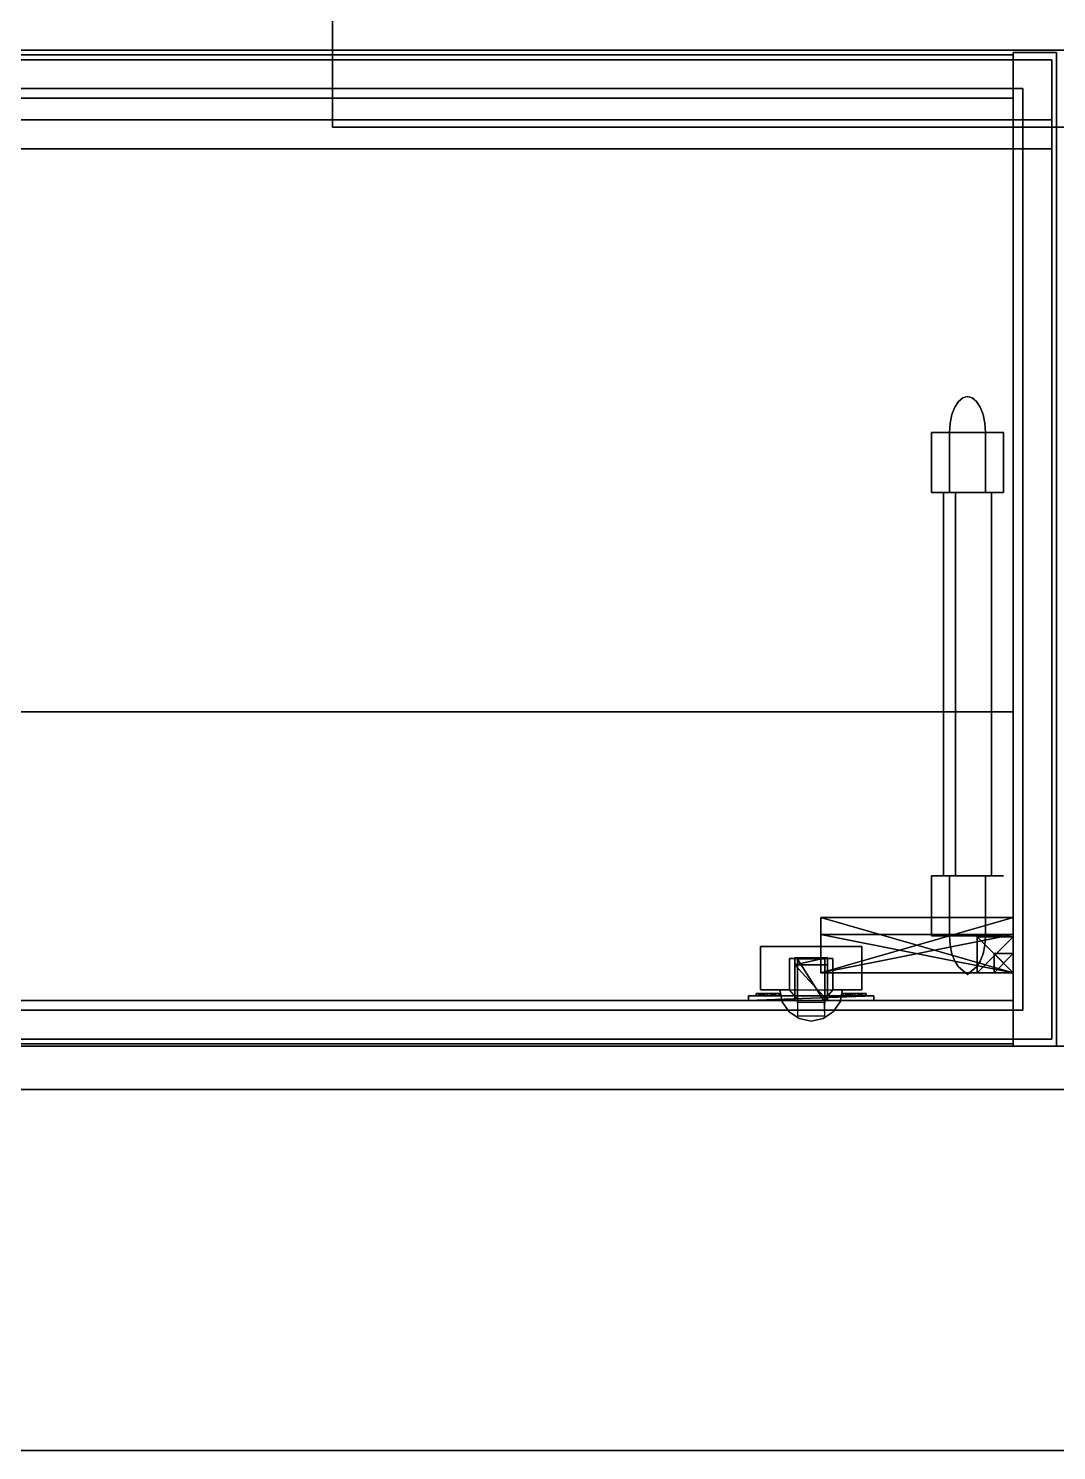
# Model space of a CAD drawing. Extents: x 0 to 7800, y -5130 to 1.
# Drawn here: x 427 to 855, y -4773 to -4182 of the extents above; entities that cross this region are included whole.
import ezdxf

# ---------------------------------------------------------------- set-up
doc = ezdxf.new("R2010")
doc.units = 0
for name, color, linetype in [('LAYER0', 7, 'CONTINUOUS'), ('LAYER1090', 7, 'CONTINUOUS'), ('LAYER780', 7, 'CONTINUOUS'), ('LAYER781', 253, 'CONTINUOUS'), ('LAYER813', 253, 'CONTINUOUS'), ('LAYER818', 7, 'CONTINUOUS'), ('LAYER820', 2, 'CONTINUOUS'), ('LAYER821', 7, 'CONTINUOUS'), ('LAYER822', 253, 'CONTINUOUS'), ('LAYER823', 253, 'CONTINUOUS'), ('LAYER824', 253, 'CONTINUOUS'), ('LAYER825', 253, 'CONTINUOUS'), ('LAYER826', 253, 'CONTINUOUS'), ('LAYER827', 253, 'CONTINUOUS'), ('LAYER836', 7, 'CONTINUOUS'), ('LAYER837', 7, 'CONTINUOUS'), ('LAYER838', 7, 'CONTINUOUS'), ('LAYER839', 7, 'CONTINUOUS'), ('LAYER842', 28, 'CONTINUOUS'), ('LAYER843', 253, 'CONTINUOUS'), ('LAYER845', 254, 'CONTINUOUS'), ('LAYER846', 253, 'CONTINUOUS'), ('LAYER876', 253, 'CONTINUOUS')]:
    doc.layers.add(name, color=color, linetype=linetype)

msp = doc.modelspace()

# ---------------------------------------------------------------- linework, layer by layer
at = {"layer": 'LAYER0'}
for points, invisible_edges in [([(3.6928, -1555.002, -5), (1412.693, -4773.002, -5), (0.0028, -4773.002, -5), (3.6928, -1555.002, -5)], 1), ([(1412.693, -4773.002), (3.6928, -1555.002), (0.0028, -4773.002), (1412.693, -4773.002)], 1), ([(1412.693, -4773.002, -5), (3.6928, -1555.002, -5), (1025.693, -1555.002, -5), (1412.693, -4773.002, -5)], 5), ([(3.6928, -1555.002), (1412.693, -4773.002), (1025.693, -1555.002), (3.6928, -1555.002)], 3), ([(1412.693, -4773.002), (0.0028, -4773.002, -5), (1412.693, -4773.002, -5), (1412.693, -4773.002)], 1), ([(0.0028, -4773.002, -5), (1412.693, -4773.002), (0.0028, -4773.002), (0.0028, -4773.002, -5)], 1)]:
    msp.add_3dface(points, dxfattribs=dict(at, invisible_edges=invisible_edges))
at = {"layer": 'LAYER1090', "invisible_edges": 1}
for points in [[(1553.695, -2923), (553.6948, -4223), (553.6948, -2923), (1553.695, -2923)], [(553.6948, -4223), (1553.695, -2923), (1553.695, -4223), (553.6948, -4223)], [(553.6948, -2923, 10), (553.6948, -4223), (553.6948, -4223, 10), (553.6948, -2923, 10)], [(553.6948, -4223), (553.6948, -2923, 10), (553.6948, -2923), (553.6948, -4223)], [(1553.695, -4223, 10), (553.6948, -2923, 10), (553.6948, -4223, 10), (1553.695, -4223, 10)], [(553.6948, -2923, 10), (1553.695, -4223, 10), (1553.695, -2923, 10), (553.6948, -2923, 10)], [(1553.695, -4223, 10), (553.6948, -4223), (1553.695, -4223), (1553.695, -4223, 10)], [(553.6948, -4223), (1553.695, -4223, 10), (553.6948, -4223, 10), (553.6948, -4223)]]:
    msp.add_3dface(points, dxfattribs=at)
at = {"layer": 'LAYER780'}
for points, invisible_edges in [([(3.6928, -4773.002), (153.6928, -4623.002), (1412.693, -4773.002), (3.6928, -4773.002)], 3), ([(153.6928, -4623.002, 2657), (3.6928, -4773.002, 2657), (1412.693, -4773.002, 2657), (153.6928, -4623.002, 2657)], 5), ([(1412.693, -4773.002), (153.6928, -4623.002), (1562.693, -4623.002), (1412.693, -4773.002)], 5), ([(1562.693, -4623.002, 2657), (1472.693, -4623.002, 355), (153.6928, -4623.002, 2657), (1562.693, -4623.002, 2657)], 3), ([(1412.693, -4623.002, 355), (153.6928, -4623.002, 2657), (1472.693, -4623.002, 355), (1412.693, -4623.002, 355)], 3), ([(1412.693, -4623.002, 275), (153.6928, -4623.002, 2657), (1412.693, -4623.002, 355), (1412.693, -4623.002, 275)], 3), ([(1412.693, -4623.002, 275), (153.6928, -4623.002), (153.6928, -4623.002, 2657), (1412.693, -4623.002, 275)], 5), ([(153.6928, -4623.002), (1412.693, -4623.002, 275), (1562.693, -4623.002), (153.6928, -4623.002)], 3), ([(153.6928, -4623.002, 2657), (1412.693, -4773.002, 2657), (1562.693, -4623.002, 2657), (153.6928, -4623.002, 2657)], 3), ([(1412.693, -4773.002, 2657), (3.6928, -4773.002), (1412.693, -4773.002), (1412.693, -4773.002, 2657)], 1), ([(3.6928, -4773.002), (1412.693, -4773.002, 2657), (3.6928, -4773.002, 2657), (3.6928, -4773.002)], 1)]:
    msp.add_3dface(points, dxfattribs=dict(at, invisible_edges=invisible_edges))
at = {"layer": 'LAYER781', "invisible_edges": 1}
for points in [[(153.6949, -4605), (1553.695, -4623), (153.6949, -4623), (153.6949, -4605)], [(1553.695, -4623), (153.6949, -4605), (1553.695, -4605), (1553.695, -4623)], [(1553.695, -4605, 450), (153.6949, -4623, 450), (1553.695, -4623, 450), (1553.695, -4605, 450)], [(153.6949, -4623, 450), (1553.695, -4605, 450), (153.6949, -4605, 450), (153.6949, -4623, 450)], [(153.6949, -4605), (1553.695, -4605, 450), (1553.695, -4605), (153.6949, -4605)], [(1553.695, -4605, 450), (153.6949, -4605), (153.6949, -4605, 450), (1553.695, -4605, 450)], [(153.6949, -4623, 450), (1553.695, -4623), (1553.695, -4623, 450), (153.6949, -4623, 450)], [(1553.695, -4623), (153.6949, -4623, 450), (153.6949, -4623), (1553.695, -4623)]]:
    msp.add_3dface(points, dxfattribs=at)
at = {"layer": 'LAYER813', "invisible_edges": 1}
for points in [[(153.6949, -4173), (1553.695, -4191), (153.6949, -4191), (153.6949, -4173)], [(1553.695, -4191), (153.6949, -4173), (1553.695, -4173), (1553.695, -4191)], [(1553.695, -4173, 450), (153.6949, -4191, 450), (1553.695, -4191, 450), (1553.695, -4173, 450)], [(153.6949, -4191, 450), (1553.695, -4173, 450), (153.6949, -4173, 450), (153.6949, -4191, 450)], [(153.6949, -4191, 450), (1553.695, -4191), (1553.695, -4191, 450), (153.6949, -4191, 450)], [(1553.695, -4191), (153.6949, -4191, 450), (153.6949, -4191), (1553.695, -4191)]]:
    msp.add_3dface(points, dxfattribs=at)
at = {"layer": 'LAYER818', "invisible_edges": 1}
for points in [[(836.6948, -4605), (836.6948, -4192, 432), (836.6948, -4192), (836.6948, -4605)], [(836.6948, -4192, 432), (836.6948, -4605), (836.6948, -4605, 432), (836.6948, -4192, 432)], [(854.6948, -4192), (836.6948, -4192, 432), (854.6948, -4192, 432), (854.6948, -4192)], [(836.6948, -4192, 432), (854.6948, -4192), (836.6948, -4192), (836.6948, -4192, 432)], [(854.6948, -4605, 432), (836.6948, -4192, 432), (836.6948, -4605, 432), (854.6948, -4605, 432)], [(836.6948, -4192, 432), (854.6948, -4605, 432), (854.6948, -4192, 432), (836.6948, -4192, 432)], [(854.6948, -4192), (836.6948, -4605), (836.6948, -4192), (854.6948, -4192)], [(836.6948, -4605), (854.6948, -4192), (854.6948, -4605), (836.6948, -4605)], [(854.6948, -4605, 432), (854.6948, -4192), (854.6948, -4192, 432), (854.6948, -4605, 432)], [(854.6948, -4192), (854.6948, -4605, 432), (854.6948, -4605), (854.6948, -4192)], [(836.6948, -4605), (854.6948, -4605, 432), (836.6948, -4605, 432), (836.6948, -4605)], [(854.6948, -4605, 432), (836.6948, -4605), (854.6948, -4605), (854.6948, -4605, 432)]]:
    msp.add_3dface(points, dxfattribs=at)
at = {"layer": 'LAYER820'}
for points in [[(756.6948, -4551.5, 30), (756.6948, -4551.5, 25), (756.6948, -4574.5, 30), (756.6948, -4551.5, 30)], [(756.6948, -4574.5, 30), (756.6948, -4551.5, 25), (756.6948, -4574.5, 25), (756.6948, -4574.5, 30)], [(756.6948, -4574.5, 30), (836.6948, -4574.5, 30), (756.6948, -4551.5, 30), (756.6948, -4574.5, 30)], [(756.6948, -4551.5, 30), (836.6948, -4574.5, 30), (836.6948, -4551.5, 30), (756.6948, -4551.5, 30)], [(756.6948, -4551.5, 30), (836.6948, -4551.5, 30), (756.6948, -4551.5, 25), (756.6948, -4551.5, 30)], [(756.6948, -4551.5, 25), (836.6948, -4551.5, 30), (836.6948, -4551.5, 25), (756.6948, -4551.5, 25)], [(756.6948, -4551.5, 25), (836.6948, -4551.5, 25), (756.6948, -4574.5, 25), (756.6948, -4551.5, 25)], [(756.6948, -4574.5, 25), (836.6948, -4551.5, 25), (836.6948, -4574.5, 25), (756.6948, -4574.5, 25)], [(836.6948, -4574.5, 30), (836.6948, -4574.5, 25), (836.6948, -4551.5, 30), (836.6948, -4574.5, 30)], [(836.6948, -4551.5, 30), (836.6948, -4574.5, 25), (836.6948, -4551.5, 25), (836.6948, -4551.5, 30)], [(756.6948, -4574.5, 30), (756.6948, -4574.5, 25), (836.6948, -4574.5, 30), (756.6948, -4574.5, 30)], [(836.6948, -4574.5, 30), (756.6948, -4574.5, 25), (836.6948, -4574.5, 25), (836.6948, -4574.5, 30)]]:
    msp.add_3dface(points, dxfattribs=at)
at = {"layer": 'LAYER821', "invisible_edges": 1}
for points in [[(836.6948, -4551.5, 30), (756.6948, -4574.5, 30), (836.6948, -4574.5, 30), (836.6948, -4551.5, 30)], [(756.6948, -4574.5, 30), (836.6948, -4551.5, 30), (756.6948, -4551.5, 30), (756.6948, -4574.5, 30)], [(756.6948, -4551.5, 25), (756.6948, -4574.5, 30), (756.6948, -4551.5, 30), (756.6948, -4551.5, 25)], [(756.6948, -4574.5, 30), (756.6948, -4551.5, 25), (756.6948, -4574.5, 25), (756.6948, -4574.5, 30)], [(836.6948, -4551.5, 30), (756.6948, -4551.5, 25), (756.6948, -4551.5, 30), (836.6948, -4551.5, 30)], [(756.6948, -4551.5, 25), (836.6948, -4551.5, 30), (836.6948, -4551.5, 25), (756.6948, -4551.5, 25)], [(756.6948, -4551.5, 25), (836.6948, -4574.5, 25), (756.6948, -4574.5, 25), (756.6948, -4551.5, 25)], [(836.6948, -4574.5, 25), (756.6948, -4551.5, 25), (836.6948, -4551.5, 25), (836.6948, -4574.5, 25)], [(836.6948, -4574.5, 25), (836.6948, -4551.5, 30), (836.6948, -4574.5, 30), (836.6948, -4574.5, 25)], [(836.6948, -4551.5, 30), (836.6948, -4574.5, 25), (836.6948, -4551.5, 25), (836.6948, -4551.5, 30)], [(836.6948, -4574.5, 25), (756.6948, -4574.5, 30), (756.6948, -4574.5, 25), (836.6948, -4574.5, 25)], [(756.6948, -4574.5, 30), (836.6948, -4574.5, 25), (836.6948, -4574.5, 30), (756.6948, -4574.5, 30)]]:
    msp.add_3dface(points, dxfattribs=at)
at = {"layer": 'LAYER822'}
for points in [[(821.6948, -4559.5, 30), (821.6948, -4559.5, 15), (821.6948, -4574.5, 30), (821.6948, -4559.5, 30)], [(821.6948, -4574.5, 30), (821.6948, -4559.5, 15), (821.6948, -4574.5, 15), (821.6948, -4574.5, 30)], [(821.6948, -4574.5, 30), (836.6948, -4574.5, 30), (821.6948, -4559.5, 30), (821.6948, -4574.5, 30)], [(821.6948, -4559.5, 30), (836.6948, -4574.5, 30), (836.6948, -4559.5, 30), (821.6948, -4559.5, 30)], [(821.6948, -4559.5, 30), (836.6948, -4559.5, 30), (821.6948, -4559.5, 15), (821.6948, -4559.5, 30)], [(821.6948, -4559.5, 15), (836.6948, -4559.5, 30), (836.6948, -4559.5, 15), (821.6948, -4559.5, 15)], [(821.6948, -4559.5, 15), (836.6948, -4559.5, 15), (821.6948, -4574.5, 15), (821.6948, -4559.5, 15)], [(821.6948, -4574.5, 15), (836.6948, -4559.5, 15), (836.6948, -4574.5, 15), (821.6948, -4574.5, 15)], [(836.6948, -4574.5, 30), (836.6948, -4574.5, 15), (836.6948, -4559.5, 30), (836.6948, -4574.5, 30)], [(836.6948, -4559.5, 30), (836.6948, -4574.5, 15), (836.6948, -4559.5, 15), (836.6948, -4559.5, 30)], [(821.6948, -4574.5, 30), (821.6948, -4574.5, 15), (836.6948, -4574.5, 30), (821.6948, -4574.5, 30)], [(836.6948, -4574.5, 30), (821.6948, -4574.5, 15), (836.6948, -4574.5, 15), (836.6948, -4574.5, 30)]]:
    msp.add_3dface(points, dxfattribs=at)
at = {"layer": 'LAYER823'}
for points in [[(821.6948, -4559.5, 30), (821.6948, -4559.5, 15), (821.6948, -4574.5, 30), (821.6948, -4559.5, 30)], [(821.6948, -4574.5, 30), (821.6948, -4559.5, 15), (821.6948, -4574.5, 15), (821.6948, -4574.5, 30)], [(821.6948, -4574.5, 30), (836.6948, -4574.5, 30), (821.6948, -4559.5, 30), (821.6948, -4574.5, 30)], [(821.6948, -4559.5, 30), (836.6948, -4574.5, 30), (836.6948, -4559.5, 30), (821.6948, -4559.5, 30)], [(821.6948, -4559.5, 30), (836.6948, -4559.5, 30), (821.6948, -4559.5, 15), (821.6948, -4559.5, 30)], [(821.6948, -4559.5, 15), (836.6948, -4559.5, 30), (836.6948, -4559.5, 15), (821.6948, -4559.5, 15)], [(821.6948, -4559.5, 15), (836.6948, -4559.5, 15), (821.6948, -4574.5, 15), (821.6948, -4559.5, 15)], [(821.6948, -4574.5, 15), (836.6948, -4559.5, 15), (836.6948, -4574.5, 15), (821.6948, -4574.5, 15)], [(836.6948, -4574.5, 30), (836.6948, -4574.5, 15), (836.6948, -4559.5, 30), (836.6948, -4574.5, 30)], [(836.6948, -4559.5, 30), (836.6948, -4574.5, 15), (836.6948, -4559.5, 15), (836.6948, -4559.5, 30)], [(821.6948, -4574.5, 30), (821.6948, -4574.5, 15), (836.6948, -4574.5, 30), (821.6948, -4574.5, 30)], [(836.6948, -4574.5, 30), (821.6948, -4574.5, 15), (836.6948, -4574.5, 15), (836.6948, -4574.5, 30)]]:
    msp.add_3dface(points, dxfattribs=at)
at = {"layer": 'LAYER824'}
for points in [[(821.6948, -4559.5, 30), (821.6948, -4559.5, 15), (821.6948, -4574.5, 30), (821.6948, -4559.5, 30)], [(821.6948, -4574.5, 30), (821.6948, -4559.5, 15), (821.6948, -4574.5, 15), (821.6948, -4574.5, 30)], [(821.6948, -4574.5, 30), (836.6948, -4574.5, 30), (821.6948, -4559.5, 30), (821.6948, -4574.5, 30)], [(821.6948, -4559.5, 30), (836.6948, -4574.5, 30), (836.6948, -4559.5, 30), (821.6948, -4559.5, 30)], [(821.6948, -4559.5, 30), (836.6948, -4559.5, 30), (821.6948, -4559.5, 15), (821.6948, -4559.5, 30)], [(821.6948, -4559.5, 15), (836.6948, -4559.5, 30), (836.6948, -4559.5, 15), (821.6948, -4559.5, 15)], [(821.6948, -4559.5, 15), (836.6948, -4559.5, 15), (821.6948, -4574.5, 15), (821.6948, -4559.5, 15)], [(821.6948, -4574.5, 15), (836.6948, -4559.5, 15), (836.6948, -4574.5, 15), (821.6948, -4574.5, 15)], [(836.6948, -4574.5, 30), (836.6948, -4574.5, 15), (836.6948, -4559.5, 30), (836.6948, -4574.5, 30)], [(836.6948, -4559.5, 30), (836.6948, -4574.5, 15), (836.6948, -4559.5, 15), (836.6948, -4559.5, 30)], [(821.6948, -4574.5, 30), (821.6948, -4574.5, 15), (836.6948, -4574.5, 30), (821.6948, -4574.5, 30)], [(836.6948, -4574.5, 30), (821.6948, -4574.5, 15), (836.6948, -4574.5, 15), (836.6948, -4574.5, 30)]]:
    msp.add_3dface(points, dxfattribs=at)
at = {"layer": 'LAYER825'}
for points in [[(821.6948, -4559.5, 30), (821.6948, -4559.5, 15), (821.6948, -4574.5, 30), (821.6948, -4559.5, 30)], [(821.6948, -4574.5, 30), (821.6948, -4559.5, 15), (821.6948, -4574.5, 15), (821.6948, -4574.5, 30)], [(821.6948, -4574.5, 30), (836.6948, -4574.5, 30), (821.6948, -4559.5, 30), (821.6948, -4574.5, 30)], [(821.6948, -4559.5, 30), (836.6948, -4574.5, 30), (836.6948, -4559.5, 30), (821.6948, -4559.5, 30)], [(821.6948, -4559.5, 30), (836.6948, -4559.5, 30), (821.6948, -4559.5, 15), (821.6948, -4559.5, 30)], [(821.6948, -4559.5, 15), (836.6948, -4559.5, 30), (836.6948, -4559.5, 15), (821.6948, -4559.5, 15)], [(821.6948, -4559.5, 15), (836.6948, -4559.5, 15), (821.6948, -4574.5, 15), (821.6948, -4559.5, 15)], [(821.6948, -4574.5, 15), (836.6948, -4559.5, 15), (836.6948, -4574.5, 15), (821.6948, -4574.5, 15)], [(836.6948, -4574.5, 30), (836.6948, -4574.5, 15), (836.6948, -4559.5, 30), (836.6948, -4574.5, 30)], [(836.6948, -4559.5, 30), (836.6948, -4574.5, 15), (836.6948, -4559.5, 15), (836.6948, -4559.5, 30)], [(821.6948, -4574.5, 30), (821.6948, -4574.5, 15), (836.6948, -4574.5, 30), (821.6948, -4574.5, 30)], [(836.6948, -4574.5, 30), (821.6948, -4574.5, 15), (836.6948, -4574.5, 15), (836.6948, -4574.5, 30)]]:
    msp.add_3dface(points, dxfattribs=at)
at = {"layer": 'LAYER826'}
for points in [[(828.6948, -4566.5, 30), (828.6948, -4566.5, -10), (828.6948, -4574.5, 30), (828.6948, -4566.5, 30)], [(828.6948, -4574.5, 30), (828.6948, -4566.5, -10), (828.6948, -4574.5, -10), (828.6948, -4574.5, 30)], [(828.6948, -4574.5, 30), (836.6948, -4574.5, 30), (828.6948, -4566.5, 30), (828.6948, -4574.5, 30)], [(828.6948, -4566.5, 30), (836.6948, -4574.5, 30), (836.6948, -4566.5, 30), (828.6948, -4566.5, 30)], [(828.6948, -4566.5, 30), (836.6948, -4566.5, 30), (828.6948, -4566.5, -10), (828.6948, -4566.5, 30)], [(828.6948, -4566.5, -10), (836.6948, -4566.5, 30), (836.6948, -4566.5, -10), (828.6948, -4566.5, -10)], [(828.6948, -4566.5, -10), (836.6948, -4566.5, -10), (828.6948, -4574.5, -10), (828.6948, -4566.5, -10)], [(828.6948, -4574.5, -10), (836.6948, -4566.5, -10), (836.6948, -4574.5, -10), (828.6948, -4574.5, -10)], [(836.6948, -4574.5, 30), (836.6948, -4574.5, -10), (836.6948, -4566.5, 30), (836.6948, -4574.5, 30)], [(836.6948, -4566.5, 30), (836.6948, -4574.5, -10), (836.6948, -4566.5, -10), (836.6948, -4566.5, 30)], [(828.6948, -4574.5, 30), (828.6948, -4574.5, -10), (836.6948, -4574.5, 30), (828.6948, -4574.5, 30)], [(836.6948, -4574.5, 30), (828.6948, -4574.5, -10), (836.6948, -4574.5, -10), (836.6948, -4574.5, 30)]]:
    msp.add_3dface(points, dxfattribs=at)
at = {"layer": 'LAYER827'}
for points in [[(756.6948, -4558.5, 30), (756.6948, -4558.5, 25), (756.6948, -4574.5, 30), (756.6948, -4558.5, 30)], [(756.6948, -4574.5, 30), (756.6948, -4558.5, 25), (756.6948, -4574.5, 25), (756.6948, -4574.5, 30)], [(756.6948, -4574.5, 30), (836.6948, -4574.5, 30), (756.6948, -4558.5, 30), (756.6948, -4574.5, 30)], [(756.6948, -4558.5, 30), (836.6948, -4574.5, 30), (836.6948, -4558.5, 30), (756.6948, -4558.5, 30)], [(756.6948, -4558.5, 30), (836.6948, -4558.5, 30), (756.6948, -4558.5, 25), (756.6948, -4558.5, 30)], [(756.6948, -4558.5, 25), (836.6948, -4558.5, 30), (836.6948, -4558.5, 25), (756.6948, -4558.5, 25)], [(756.6948, -4558.5, 25), (836.6948, -4558.5, 25), (756.6948, -4574.5, 25), (756.6948, -4558.5, 25)], [(756.6948, -4574.5, 25), (836.6948, -4558.5, 25), (836.6948, -4574.5, 25), (756.6948, -4574.5, 25)], [(836.6948, -4574.5, 30), (836.6948, -4574.5, 25), (836.6948, -4558.5, 30), (836.6948, -4574.5, 30)], [(836.6948, -4558.5, 30), (836.6948, -4574.5, 25), (836.6948, -4558.5, 25), (836.6948, -4558.5, 30)], [(756.6948, -4574.5, 30), (756.6948, -4574.5, 25), (836.6948, -4574.5, 30), (756.6948, -4574.5, 30)], [(836.6948, -4574.5, 30), (756.6948, -4574.5, 25), (836.6948, -4574.5, 25), (836.6948, -4574.5, 30)]]:
    msp.add_3dface(points, dxfattribs=at)
at = {"layer": 'LAYER836', "invisible_edges": 1}
for points in [[(191.6948, -4193), (836.6948, -4193, 432), (836.6948, -4193), (191.6948, -4193)], [(836.6948, -4193, 432), (191.6948, -4193), (191.6948, -4193, 432), (836.6948, -4193, 432)], [(191.6948, -4211, 432), (836.6948, -4193, 432), (191.6948, -4193, 432), (191.6948, -4211, 432)], [(836.6948, -4193, 432), (191.6948, -4211, 432), (836.6948, -4211, 432), (836.6948, -4193, 432)], [(836.6948, -4211), (191.6948, -4193), (836.6948, -4193), (836.6948, -4211)], [(191.6948, -4193), (836.6948, -4211), (191.6948, -4211), (191.6948, -4193)], [(836.6948, -4211), (836.6948, -4193, 432), (836.6948, -4211, 432), (836.6948, -4211)], [(836.6948, -4193, 432), (836.6948, -4211), (836.6948, -4193), (836.6948, -4193, 432)], [(191.6948, -4211, 432), (836.6948, -4211), (836.6948, -4211, 432), (191.6948, -4211, 432)], [(836.6948, -4211), (191.6948, -4211, 432), (191.6948, -4211), (836.6948, -4211)]]:
    msp.add_3dface(points, dxfattribs=at)
at = {"layer": 'LAYER837', "invisible_edges": 1}
for points in [[(836.6948, -4586, 432), (191.6948, -4604, 432), (836.6948, -4604, 432), (836.6948, -4586, 432)], [(191.6948, -4604, 432), (836.6948, -4586, 432), (191.6948, -4586, 432), (191.6948, -4604, 432)], [(191.6948, -4586), (836.6948, -4604), (191.6948, -4604), (191.6948, -4586)], [(836.6948, -4604), (191.6948, -4586), (836.6948, -4586), (836.6948, -4604)], [(836.6948, -4586, 432), (191.6948, -4586), (191.6948, -4586, 432), (836.6948, -4586, 432)], [(191.6948, -4586), (836.6948, -4586, 432), (836.6948, -4586), (191.6948, -4586)], [(836.6948, -4604), (836.6948, -4586, 432), (836.6948, -4604, 432), (836.6948, -4604)], [(836.6948, -4586, 432), (836.6948, -4604), (836.6948, -4586), (836.6948, -4586, 432)], [(836.6948, -4604), (191.6948, -4604, 432), (191.6948, -4604), (836.6948, -4604)], [(191.6948, -4604, 432), (836.6948, -4604), (836.6948, -4604, 432), (191.6948, -4604, 432)]]:
    msp.add_3dface(points, dxfattribs=at)
at = {"layer": 'LAYER838', "invisible_edges": 1}
for points in [[(840.6948, -4590, 24.3), (187.6948, -4207, 24.3), (187.6948, -4590, 24.3), (840.6948, -4590, 24.3)], [(187.6948, -4207, 24.3), (840.6948, -4590, 24.3), (840.6948, -4207, 24.3), (187.6948, -4207, 24.3)], [(840.6948, -4207, 18.3), (187.6948, -4207, 24.3), (840.6948, -4207, 24.3), (840.6948, -4207, 18.3)], [(187.6948, -4207, 24.3), (840.6948, -4207, 18.3), (187.6948, -4207, 18.3), (187.6948, -4207, 24.3)], [(840.6948, -4207, 18.3), (187.6948, -4590, 18.3), (187.6948, -4207, 18.3), (840.6948, -4207, 18.3)], [(187.6948, -4590, 18.3), (840.6948, -4207, 18.3), (840.6948, -4590, 18.3), (187.6948, -4590, 18.3)], [(840.6948, -4590, 24.3), (840.6948, -4207, 18.3), (840.6948, -4207, 24.3), (840.6948, -4590, 24.3)], [(840.6948, -4207, 18.3), (840.6948, -4590, 24.3), (840.6948, -4590, 18.3), (840.6948, -4207, 18.3)], [(187.6948, -4590, 18.3), (840.6948, -4590, 24.3), (187.6948, -4590, 24.3), (187.6948, -4590, 18.3)], [(840.6948, -4590, 24.3), (187.6948, -4590, 18.3), (840.6948, -4590, 18.3), (840.6948, -4590, 24.3)]]:
    msp.add_3dface(points, dxfattribs=at)
at = {"layer": 'LAYER839', "invisible_edges": 1}
for points in [[(191.6948, -4586), (836.6948, -4466), (836.6948, -4586), (191.6948, -4586)], [(836.6948, -4466), (191.6948, -4586), (191.6948, -4466), (836.6948, -4466)], [(191.6948, -4466, 18), (836.6948, -4466), (191.6948, -4466), (191.6948, -4466, 18)], [(836.6948, -4466), (191.6948, -4466, 18), (836.6948, -4466, 18), (836.6948, -4466)], [(191.6948, -4466, 18), (836.6948, -4586, 18), (836.6948, -4466, 18), (191.6948, -4466, 18)], [(836.6948, -4586, 18), (191.6948, -4466, 18), (191.6948, -4586, 18), (836.6948, -4586, 18)], [(836.6948, -4586, 18), (836.6948, -4466), (836.6948, -4466, 18), (836.6948, -4586, 18)], [(836.6948, -4466), (836.6948, -4586, 18), (836.6948, -4586), (836.6948, -4466)], [(836.6948, -4586, 18), (191.6948, -4586), (836.6948, -4586), (836.6948, -4586, 18)], [(191.6948, -4586), (836.6948, -4586, 18), (191.6948, -4586, 18), (191.6948, -4586)]]:
    msp.add_3dface(points, dxfattribs=at)
at = {"layer": 'LAYER842'}
for points in [[(731.6948, -4563.5, 431), (731.6948, -4581.5, 431), (731.6948, -4581.5, 431), (731.6948, -4563.5, 431)], [(731.6948, -4581.5, 431), (731.6948, -4581.5, 432), (731.6948, -4563.5, 432), (731.6948, -4563.5, 431)], [(731.6948, -4563.5, 432), (773.6948, -4563.5, 432), (773.6948, -4563.5, 431), (731.6948, -4563.5, 431)], [(731.6948, -4563.5, 432), (731.6948, -4581.5, 432), (773.6948, -4581.5, 432), (773.6948, -4563.5, 432)], [(773.6948, -4563.5, 431), (773.6948, -4563.5, 432), (773.6948, -4563.5, 431)], [(773.6948, -4563.5, 431), (773.6948, -4581.5, 431), (773.6948, -4581.5, 431), (773.6948, -4563.5, 431)], [(773.6948, -4581.5, 431), (773.6948, -4581.5, 432), (773.6948, -4563.5, 432), (773.6948, -4563.5, 431)], [(743.6948, -4568.5, 432), (761.6948, -4568.5, 432), (743.6948, -4568.5, 432)], [(743.6948, -4568.5, 431), (743.6948, -4568.5, 432), (761.6948, -4568.5, 432), (761.6948, -4568.5, 431)], [(743.6948, -4568.5, 431), (743.6948, -4568.5, 432), (743.6948, -4581.5, 432), (743.6948, -4581.5, 431)], [(761.6948, -4568.5, 431), (761.6948, -4568.5, 432), (761.6948, -4581.5, 432), (761.6948, -4581.5, 431)], [(743.6948, -4581.5, 432), (731.6948, -4581.5, 432), (743.6948, -4581.5, 432)], [(743.6948, -4581.5, 431), (743.6948, -4581.5, 432), (731.6948, -4581.5, 432), (731.6948, -4581.5, 431)], [(761.6948, -4581.5, 432), (773.6948, -4581.5, 432), (761.6948, -4581.5, 432)], [(761.6948, -4581.5, 431), (761.6948, -4581.5, 432), (773.6948, -4581.5, 432), (773.6948, -4581.5, 431)]]:
    msp.add_3dface(points, dxfattribs=at)
for points, invisible_edges in [([(773.6948, -4563.5, 431), (731.6948, -4563.5, 431), (743.6948, -4568.5, 431), (761.6948, -4568.5, 431)], 10), ([(731.6948, -4563.5, 431), (743.6948, -4568.5, 431), (743.6948, -4581.5, 431), (731.6948, -4581.5, 431)], 1), ([(773.6948, -4563.5, 431), (761.6948, -4568.5, 431), (761.6948, -4581.5, 431), (773.6948, -4581.5, 431)], 1), ([(761.6948, -4581.5, 431.5), (743.6948, -4581.5, 431.5), (743.6948, -4568.5, 431.5), (761.6948, -4568.5, 431.5)], 1), ([(739.6948, -4581.5, 431.75), (740.6844, -4586.475, 431.75), (747.1948, -4585.5, 431.75), (743.6948, -4581.5, 431.75)], 2), ([(740.6844, -4586.475, 431.75), (743.5024, -4590.692, 431.75), (747.1948, -4589, 431.75), (747.1948, -4585.5, 431.75)], 10), ([(758.0115, -4585.709, 431.5), (747.1948, -4585.5, 431.5), (743.6948, -4581.5, 431.5), (761.6948, -4581.5, 431.5)], 5), ([(758.1948, -4592.5, 431.5), (747.1948, -4592.5, 431.5), (747.1948, -4585.5, 431.5), (758.0115, -4585.709, 431.5)], 4), ([(764.7053, -4586.475, 431.75), (765.6948, -4581.5, 431.75), (761.6948, -4581.5, 431.75), (758.1948, -4585.5, 431.75)], 8), ([(761.8872, -4590.692, 431.75), (764.7053, -4586.475, 431.75), (758.1948, -4585.5, 431.75), (758.1948, -4589, 431.75)], 10), ([(743.5024, -4590.692, 431.75), (747.7199, -4593.51, 431.75), (747.1948, -4592.5, 431.75), (747.1948, -4589, 431.75)], 10), ([(757.6697, -4593.51, 431.75), (761.8872, -4590.692, 431.75), (758.1948, -4589, 431.75), (758.1948, -4592.5, 431.75)], 10), ([(747.7199, -4593.51, 431.75), (752.6948, -4594.5, 431.75), (752.6948, -4592.5, 431.75), (747.1948, -4592.5, 431.75)], 10), ([(752.6948, -4594.5, 431.75), (757.6697, -4593.51, 431.75), (758.1948, -4592.5, 431.75), (752.6948, -4592.5, 431.75)], 10)]:
    msp.add_3dface(points, dxfattribs=dict(at, invisible_edges=invisible_edges))
at = {"layer": 'LAYER843'}
for points in [[(745.9122, -4575.058, 438.8654), (745.9122, -4568.094, 438.8654), (745.9122, -4578.042, 419.5), (745.9122, -4575.058, 438.8654)], [(745.9122, -4578.042, 419.5), (745.9122, -4568.094, 438.8654), (745.9122, -4571.079, 419.5), (745.9122, -4578.042, 419.5)], [(745.9122, -4568.094, 438.8654), (759.4774, -4568.094, 438.8654), (745.9122, -4571.079, 419.5), (745.9122, -4568.094, 438.8654)], [(745.9122, -4571.079, 419.5), (759.4774, -4568.094, 438.8654), (759.4774, -4571.079, 419.5), (745.9122, -4571.079, 419.5)], [(759.4774, -4575.058, 438.8654), (759.4774, -4571.079, 419.5), (759.4774, -4568.094, 438.8654), (759.4774, -4575.058, 438.8654)], [(745.9122, -4586, 419.5), (745.9122, -4571.079, 419.5), (745.9122, -4586, 367.5), (745.9122, -4586, 419.5)], [(745.9122, -4586, 367.5), (745.9122, -4571.079, 419.5), (745.9122, -4571.079, 367.5), (745.9122, -4586, 367.5)], [(745.9122, -4586, 367.5), (745.9122, -4571.079, 367.5), (759.4774, -4586, 367.5), (745.9122, -4586, 367.5)], [(759.4774, -4586, 367.5), (745.9122, -4571.079, 367.5), (759.4774, -4571.079, 367.5), (759.4774, -4586, 367.5)], [(745.9122, -4571.079, 419.5), (759.4774, -4571.079, 419.5), (745.9122, -4571.079, 367.5), (745.9122, -4571.079, 419.5)], [(745.9122, -4571.079, 367.5), (759.4774, -4571.079, 419.5), (759.4774, -4571.079, 367.5), (745.9122, -4571.079, 367.5)], [(747.0425, -4570.308, 436.0754), (747.0425, -4586.591, 444.5), (747.0425, -4568.818, 438.4556), (747.0425, -4570.308, 436.0754)], [(747.0425, -4586.591, 444.5), (758.3469, -4586.591, 444.5), (747.0425, -4568.818, 438.4556), (747.0425, -4586.591, 444.5)], [(747.0425, -4568.818, 438.4556), (758.3469, -4586.591, 444.5), (758.3469, -4568.818, 438.4556), (747.0425, -4568.818, 438.4556)], [(747.0425, -4587.082, 443.9226), (747.0425, -4586.591, 444.5), (747.0425, -4570.308, 436.0754), (747.0425, -4587.082, 443.9226)], [(758.3469, -4570.308, 436.0754), (758.3469, -4568.818, 438.4556), (758.3469, -4587.082, 443.9226), (758.3469, -4570.308, 436.0754)], [(758.3469, -4587.082, 443.9226), (758.3469, -4568.818, 438.4556), (758.3469, -4586.591, 444.5), (758.3469, -4587.082, 443.9226)], [(759.4774, -4586, 367.5), (759.4774, -4571.079, 367.5), (759.4774, -4586, 419.5), (759.4774, -4586, 367.5)], [(759.4774, -4586, 419.5), (759.4774, -4571.079, 367.5), (759.4774, -4571.079, 419.5), (759.4774, -4586, 419.5)], [(759.4774, -4578.042, 419.5), (759.4774, -4571.079, 419.5), (759.4774, -4575.058, 438.8654), (759.4774, -4578.042, 419.5)], [(778.6948, -4584.01, 387.5), (778.6948, -4586, 387.5), (726.6948, -4586, 387.5), (778.6948, -4584.01, 387.5)], [(778.6948, -4584.01, 387.5), (726.6948, -4586, 387.5), (726.6948, -4584.01, 387.5), (778.6948, -4584.01, 387.5)], [(726.6948, -4584.01, 387.5), (726.6948, -4586, 387.5), (726.6948, -4586, 402.5), (726.6948, -4584.01, 387.5)], [(726.6948, -4584.01, 387.5), (726.6948, -4586, 402.5), (726.6948, -4584.01, 402.5), (726.6948, -4584.01, 387.5)], [(726.6948, -4586, 402.5), (778.6948, -4586, 402.5), (778.6948, -4584.01, 402.5), (726.6948, -4586, 402.5)], [(726.6948, -4586, 402.5), (778.6948, -4584.01, 402.5), (726.6948, -4584.01, 402.5), (726.6948, -4586, 402.5)], [(726.6948, -4584.01, 402.5), (778.6948, -4584.01, 402.5), (778.6948, -4584.01, 387.5), (726.6948, -4584.01, 402.5)], [(726.6948, -4584.01, 402.5), (778.6948, -4584.01, 387.5), (726.6948, -4584.01, 387.5), (726.6948, -4584.01, 402.5)], [(734.6078, -4583.016, 399.2426), (729.8118, -4583.016, 395), (734.6078, -4584.01, 399.2426), (734.6078, -4583.016, 399.2426)], [(734.6078, -4584.01, 399.2426), (729.8118, -4583.016, 395), (729.8118, -4584.01, 395), (734.6078, -4584.01, 399.2426)], [(729.8118, -4583.016, 395), (734.6078, -4583.016, 390.7574), (729.8118, -4584.01, 395), (729.8118, -4583.016, 395)], [(729.8118, -4584.01, 395), (734.6078, -4583.016, 390.7574), (734.6078, -4584.01, 390.7574), (729.8118, -4584.01, 395)], [(734.6078, -4583.016, 399.2426), (734.6078, -4583.016, 390.7574), (729.8118, -4583.016, 395), (734.6078, -4583.016, 399.2426)], [(739.4039, -4584.01, 395), (734.6078, -4584.01, 390.7574), (729.8118, -4584.01, 395), (739.4039, -4584.01, 395)], [(739.4039, -4584.01, 395), (729.8118, -4584.01, 395), (734.6078, -4584.01, 399.2426), (739.4039, -4584.01, 395)], [(734.6078, -4583.016, 390.7574), (739.4039, -4583.016, 395), (734.6078, -4584.01, 390.7574), (734.6078, -4583.016, 390.7574)], [(734.6078, -4584.01, 390.7574), (739.4039, -4583.016, 395), (739.4039, -4584.01, 395), (734.6078, -4584.01, 390.7574)], [(739.4039, -4584.01, 395), (739.4039, -4583.016, 395), (734.6078, -4584.01, 399.2426), (739.4039, -4584.01, 395)], [(734.6078, -4584.01, 399.2426), (739.4039, -4583.016, 395), (734.6078, -4583.016, 399.2426), (734.6078, -4584.01, 399.2426)], [(739.4039, -4583.016, 395), (734.6078, -4583.016, 390.7574), (734.6078, -4583.016, 399.2426), (739.4039, -4583.016, 395)], [(770.7818, -4583.016, 399.2426), (765.9858, -4583.016, 395), (770.7818, -4584.01, 399.2426), (770.7818, -4583.016, 399.2426)], [(770.7818, -4584.01, 399.2426), (765.9858, -4583.016, 395), (765.9858, -4584.01, 395), (770.7818, -4584.01, 399.2426)], [(765.9858, -4583.016, 395), (770.7818, -4583.016, 390.7574), (765.9858, -4584.01, 395), (765.9858, -4583.016, 395)], [(765.9858, -4584.01, 395), (770.7818, -4583.016, 390.7574), (770.7818, -4584.01, 390.7574), (765.9858, -4584.01, 395)], [(770.7818, -4583.016, 399.2426), (770.7818, -4583.016, 390.7574), (765.9858, -4583.016, 395), (770.7818, -4583.016, 399.2426)], [(775.5778, -4584.01, 395), (770.7818, -4584.01, 390.7574), (765.9858, -4584.01, 395), (775.5778, -4584.01, 395)], [(775.5778, -4584.01, 395), (765.9858, -4584.01, 395), (770.7818, -4584.01, 399.2426), (775.5778, -4584.01, 395)], [(770.7818, -4583.016, 390.7574), (775.5778, -4583.016, 395), (770.7818, -4584.01, 390.7574), (770.7818, -4583.016, 390.7574)], [(770.7818, -4584.01, 390.7574), (775.5778, -4583.016, 395), (775.5778, -4584.01, 395), (770.7818, -4584.01, 390.7574)], [(775.5778, -4584.01, 395), (775.5778, -4583.016, 395), (770.7818, -4584.01, 399.2426), (775.5778, -4584.01, 395)], [(770.7818, -4584.01, 399.2426), (775.5778, -4583.016, 395), (770.7818, -4583.016, 399.2426), (770.7818, -4584.01, 399.2426)], [(775.5778, -4583.016, 395), (770.7818, -4583.016, 390.7574), (770.7818, -4583.016, 399.2426), (775.5778, -4583.016, 395)], [(778.6948, -4584.01, 402.5), (778.6948, -4586, 402.5), (778.6948, -4586, 387.5), (778.6948, -4584.01, 402.5)], [(778.6948, -4584.01, 402.5), (778.6948, -4586, 387.5), (778.6948, -4584.01, 387.5), (778.6948, -4584.01, 402.5)]]:
    msp.add_3dface(points, dxfattribs=at)
at = {"layer": 'LAYER845'}
for points, invisible_edges in [([(813.9448, -4336.997, 422.4952), (812.3915, -4339.371, 425.1856), (807.0882, -4339.371, 416), (810.1948, -4336.997, 416)], 14), ([(810.1948, -4336.997, 416), (807.0882, -4339.371, 416), (812.3915, -4339.371, 406.8144), (813.9448, -4336.997, 409.5048)], 15), ([(815.7537, -4335.505, 419.3622), (813.9448, -4336.997, 422.4952), (810.1948, -4336.997, 416), (813.8126, -4335.505, 416)], 14), ([(813.8126, -4335.505, 416), (810.1948, -4336.997, 416), (813.9448, -4336.997, 409.5048), (815.7537, -4335.505, 412.6378)], 15), ([(821.4448, -4336.997, 422.4952), (822.9981, -4339.371, 425.1856), (812.3915, -4339.371, 425.1856), (813.9448, -4336.997, 422.4952)], 11), ([(813.9448, -4336.997, 409.5048), (812.3915, -4339.371, 406.8144), (822.9981, -4339.371, 406.8144), (821.4448, -4336.997, 409.5048)], 11), ([(817.6948, -4334.996, 416), (815.7537, -4335.505, 419.3622), (813.8126, -4335.505, 416), (817.6948, -4334.996, 416)], 6), ([(817.6948, -4334.996, 416), (813.8126, -4335.505, 416), (815.7537, -4335.505, 412.6378), (817.6948, -4334.996, 416)], 7), ([(819.636, -4335.505, 419.3622), (821.4448, -4336.997, 422.4952), (813.9448, -4336.997, 422.4952), (815.7537, -4335.505, 419.3622)], 11), ([(815.7537, -4335.505, 412.6378), (813.9448, -4336.997, 409.5048), (821.4448, -4336.997, 409.5048), (819.636, -4335.505, 412.6378)], 11), ([(817.6948, -4334.996, 416), (819.636, -4335.505, 419.3622), (815.7537, -4335.505, 419.3622), (817.6948, -4334.996, 416)], 3), ([(817.6948, -4334.996, 416), (815.7537, -4335.505, 412.6378), (819.636, -4335.505, 412.6378), (817.6948, -4334.996, 416)], 3), ([(817.6948, -4334.996, 416), (821.5771, -4335.505, 416), (819.636, -4335.505, 419.3622), (817.6948, -4334.996, 416)], 7), ([(817.6948, -4334.996, 416), (819.636, -4335.505, 412.6378), (821.5771, -4335.505, 416), (817.6948, -4334.996, 416)], 6), ([(821.5771, -4335.505, 416), (825.1948, -4336.997, 416), (821.4448, -4336.997, 422.4952), (819.636, -4335.505, 419.3622)], 15), ([(819.636, -4335.505, 412.6378), (821.4448, -4336.997, 409.5048), (825.1948, -4336.997, 416), (821.5771, -4335.505, 416)], 14), ([(825.1948, -4336.997, 416), (828.3015, -4339.371, 416), (822.9981, -4339.371, 425.1856), (821.4448, -4336.997, 422.4952)], 15), ([(821.4448, -4336.997, 409.5048), (822.9981, -4339.371, 406.8144), (828.3015, -4339.371, 416), (825.1948, -4336.997, 416)], 14), ([(811.1996, -4342.465, 427.25), (810.4504, -4346.067, 428.5477), (803.2059, -4346.067, 416), (804.7045, -4342.465, 416)], 14), ([(804.7045, -4342.465, 416), (803.2059, -4346.067, 416), (810.4504, -4346.067, 403.4523), (811.1996, -4342.465, 404.75)], 15), ([(812.3915, -4339.371, 425.1856), (811.1996, -4342.465, 427.25), (804.7045, -4342.465, 416), (807.0882, -4339.371, 416)], 14), ([(807.0882, -4339.371, 416), (804.7045, -4342.465, 416), (811.1996, -4342.465, 404.75), (812.3915, -4339.371, 406.8144)], 15), ([(824.19, -4342.465, 427.25), (824.9393, -4346.067, 428.5477), (810.4504, -4346.067, 428.5477), (811.1996, -4342.465, 427.25)], 11), ([(811.1996, -4342.465, 404.75), (810.4504, -4346.067, 403.4523), (824.9393, -4346.067, 403.4523), (824.19, -4342.465, 404.75)], 11), ([(822.9981, -4339.371, 425.1856), (824.19, -4342.465, 427.25), (811.1996, -4342.465, 427.25), (812.3915, -4339.371, 425.1856)], 11), ([(812.3915, -4339.371, 406.8144), (811.1996, -4342.465, 404.75), (824.19, -4342.465, 404.75), (822.9981, -4339.371, 406.8144)], 11), ([(828.3015, -4339.371, 416), (830.6852, -4342.465, 416), (824.19, -4342.465, 427.25), (822.9981, -4339.371, 425.1856)], 15), ([(822.9981, -4339.371, 406.8144), (824.19, -4342.465, 404.75), (830.6852, -4342.465, 416), (828.3015, -4339.371, 416)], 14), ([(830.6852, -4342.465, 416), (832.1837, -4346.067, 416), (824.9393, -4346.067, 428.5477), (824.19, -4342.465, 427.25)], 15), ([(824.19, -4342.465, 404.75), (824.9393, -4346.067, 403.4523), (832.1837, -4346.067, 416), (830.6852, -4342.465, 416)], 14), ([(810.4504, -4346.067, 428.5477), (810.1948, -4349.934, 428.9904), (802.6948, -4349.934, 416), (803.2059, -4346.067, 416)], 12), ([(803.2059, -4346.067, 416), (802.6948, -4349.934, 416), (810.1948, -4349.934, 403.0096), (810.4504, -4346.067, 403.4523)], 13), ([(824.9393, -4346.067, 428.5477), (825.1948, -4349.934, 428.9904), (810.1948, -4349.934, 428.9904), (810.4504, -4346.067, 428.5477)], 9), ([(810.4504, -4346.067, 403.4523), (810.1948, -4349.934, 403.0096), (825.1948, -4349.934, 403.0096), (824.9393, -4346.067, 403.4523)], 9), ([(832.1837, -4346.067, 416), (832.6948, -4349.934, 416), (825.1948, -4349.934, 428.9904), (824.9393, -4346.067, 428.5477)], 13), ([(824.9393, -4346.067, 403.4523), (825.1948, -4349.934, 403.0096), (832.6948, -4349.934, 416), (832.1837, -4346.067, 416)], 12), ([(802.6948, -4374.83, 416), (832.6948, -4374.83, 416), (825.1948, -4374.83, 428.9904), (810.1948, -4374.83, 428.9904)], 1), ([(822.6948, -4374.83, 407.3398), (827.6948, -4374.83, 416), (807.6948, -4374.83, 416), (812.6948, -4374.83, 407.3398)], 2), ([(827.6948, -4374.83, 416), (807.6948, -4374.83, 416), (812.6948, -4374.83, 424.6602), (822.6948, -4374.83, 424.6602)], 1), ([(812.6948, -4534.166, 424.6602), (807.6948, -4534.166, 416), (807.6948, -4374.83, 416), (812.6948, -4374.83, 424.6602)], 8), ([(812.6948, -4534.166, 407.3398), (822.6948, -4534.166, 407.3398), (822.6948, -4374.83, 407.3398), (812.6948, -4374.83, 407.3398)], 2), ([(822.6948, -4534.166, 424.6602), (812.6948, -4534.166, 424.6602), (812.6948, -4374.83, 424.6602), (822.6948, -4374.83, 424.6602)], 10), ([(822.6948, -4534.166, 407.3398), (827.6948, -4534.166, 416), (827.6948, -4374.83, 416), (822.6948, -4374.83, 407.3398)], 8), ([(827.6948, -4534.166, 416), (822.6948, -4534.166, 424.6602), (822.6948, -4374.83, 424.6602), (827.6948, -4374.83, 416)], 2), ([(825.1948, -4534.166, 403.0096), (832.6948, -4534.166, 416), (802.6948, -4534.166, 416), (810.1948, -4534.166, 403.0096)], 2), ([(832.6948, -4534.166, 416), (802.6948, -4534.166, 416), (810.1948, -4534.166, 428.9904), (825.1948, -4534.166, 428.9904)], 1), ([(832.6948, -4534.166, 416), (802.6948, -4534.166, 416), (810.1948, -4534.166, 428.9904), (825.1948, -4534.166, 428.9904)], 1), ([(832.6948, -4534.166, 416), (825.1948, -4534.166, 428.9904), (825.1948, -4559.062, 428.9904), (832.6948, -4559.062, 416)], 8), ([(825.1948, -4534.166, 403.0096), (832.6948, -4534.166, 416), (832.6948, -4559.062, 416), (825.1948, -4559.062, 403.0096)], 2), ([(810.4504, -4562.928, 403.4523), (810.1948, -4559.062, 403.0096), (802.6948, -4559.062, 416), (803.2059, -4562.928, 416)], 13), ([(803.2059, -4562.928, 416), (802.6948, -4559.062, 416), (810.1948, -4559.062, 428.9904), (810.4504, -4562.928, 428.5477)], 9), ([(824.9393, -4562.928, 403.4523), (825.1948, -4559.062, 403.0096), (810.1948, -4559.062, 403.0096), (810.4504, -4562.928, 403.4523)], 12), ([(810.4504, -4562.928, 428.5477), (810.1948, -4559.062, 428.9904), (825.1948, -4559.062, 428.9904), (824.9393, -4562.928, 428.5477)], 12), ([(832.1837, -4562.928, 416), (832.6948, -4559.062, 416), (825.1948, -4559.062, 403.0096), (824.9393, -4562.928, 403.4523)], 9), ([(824.9393, -4562.928, 428.5477), (825.1948, -4559.062, 428.9904), (832.6948, -4559.062, 416), (832.1837, -4562.928, 416)], 13), ([(811.1996, -4566.531, 404.75), (810.4504, -4562.928, 403.4523), (803.2059, -4562.928, 416), (804.7045, -4566.531, 416)], 15), ([(804.7045, -4566.531, 416), (803.2059, -4562.928, 416), (810.4504, -4562.928, 428.5477), (811.1996, -4566.531, 427.25)], 11), ([(812.3915, -4569.625, 406.8144), (811.1996, -4566.531, 404.75), (804.7045, -4566.531, 416), (807.0882, -4569.625, 416)], 15), ([(807.0882, -4569.625, 416), (804.7045, -4566.531, 416), (811.1996, -4566.531, 427.25), (812.3915, -4569.625, 425.1856)], 11), ([(824.19, -4566.531, 404.75), (824.9393, -4562.928, 403.4523), (810.4504, -4562.928, 403.4523), (811.1996, -4566.531, 404.75)], 14), ([(811.1996, -4566.531, 427.25), (810.4504, -4562.928, 428.5477), (824.9393, -4562.928, 428.5477), (824.19, -4566.531, 427.25)], 14), ([(822.9981, -4569.625, 406.8144), (824.19, -4566.531, 404.75), (811.1996, -4566.531, 404.75), (812.3915, -4569.625, 406.8144)], 14), ([(812.3915, -4569.625, 425.1856), (811.1996, -4566.531, 427.25), (824.19, -4566.531, 427.25), (822.9981, -4569.625, 425.1856)], 14), ([(828.3015, -4569.625, 416), (830.6852, -4566.531, 416), (824.19, -4566.531, 404.75), (822.9981, -4569.625, 406.8144)], 11), ([(822.9981, -4569.625, 425.1856), (824.19, -4566.531, 427.25), (830.6852, -4566.531, 416), (828.3015, -4569.625, 416)], 15), ([(830.6852, -4566.531, 416), (832.1837, -4562.928, 416), (824.9393, -4562.928, 403.4523), (824.19, -4566.531, 404.75)], 11), ([(824.19, -4566.531, 427.25), (824.9393, -4562.928, 428.5477), (832.1837, -4562.928, 416), (830.6852, -4566.531, 416)], 15), ([(813.9448, -4571.999, 409.5048), (812.3915, -4569.625, 406.8144), (807.0882, -4569.625, 416), (810.1948, -4571.999, 416)], 15), ([(810.1948, -4571.999, 416), (807.0882, -4569.625, 416), (812.3915, -4569.625, 425.1856), (813.9448, -4571.999, 422.4952)], 11), ([(815.7537, -4573.491, 412.6378), (813.9448, -4571.999, 409.5048), (810.1948, -4571.999, 416), (813.8126, -4573.491, 416)], 15), ([(813.8126, -4573.491, 416), (810.1948, -4571.999, 416), (813.9448, -4571.999, 422.4952), (815.7537, -4573.491, 419.3622)], 11), ([(821.4448, -4571.999, 409.5048), (822.9981, -4569.625, 406.8144), (812.3915, -4569.625, 406.8144), (813.9448, -4571.999, 409.5048)], 14), ([(813.9448, -4571.999, 422.4952), (812.3915, -4569.625, 425.1856), (822.9981, -4569.625, 425.1856), (821.4448, -4571.999, 422.4952)], 14), ([(817.6948, -4575.134, 416), (815.7537, -4573.491, 412.6378), (813.8126, -4573.491, 416), (817.6948, -4575.134, 416)], 7), ([(817.6948, -4575.134, 416), (813.8126, -4573.491, 416), (815.7537, -4573.491, 419.3622), (817.6948, -4575.134, 416)], 3), ([(819.636, -4573.491, 412.6378), (821.4448, -4571.999, 409.5048), (813.9448, -4571.999, 409.5048), (815.7537, -4573.491, 412.6378)], 14), ([(815.7537, -4573.491, 419.3622), (813.9448, -4571.999, 422.4952), (821.4448, -4571.999, 422.4952), (819.636, -4573.491, 419.3622)], 14), ([(817.6948, -4575.134, 416), (819.636, -4573.491, 412.6378), (815.7537, -4573.491, 412.6378), (817.6948, -4575.134, 416)], 6), ([(817.6948, -4575.134, 416), (815.7537, -4573.491, 419.3622), (819.636, -4573.491, 419.3622), (817.6948, -4575.134, 416)], 6), ([(817.6948, -4575.134, 416), (821.5771, -4573.491, 416), (819.636, -4573.491, 412.6378), (817.6948, -4575.134, 416)], 3), ([(817.6948, -4575.134, 416), (819.636, -4573.491, 419.3622), (821.5771, -4573.491, 416), (817.6948, -4575.134, 416)], 7), ([(821.5771, -4573.491, 416), (825.1948, -4571.999, 416), (821.4448, -4571.999, 409.5048), (819.636, -4573.491, 412.6378)], 11), ([(819.636, -4573.491, 419.3622), (821.4448, -4571.999, 422.4952), (825.1948, -4571.999, 416), (821.5771, -4573.491, 416)], 15), ([(825.1948, -4571.999, 416), (828.3015, -4569.625, 416), (822.9981, -4569.625, 406.8144), (821.4448, -4571.999, 409.5048)], 11), ([(821.4448, -4571.999, 422.4952), (822.9981, -4569.625, 425.1856), (828.3015, -4569.625, 416), (825.1948, -4571.999, 416)], 15)]:
    msp.add_3dface(points, dxfattribs=dict(at, invisible_edges=invisible_edges))
for points in [[(810.1948, -4374.83, 403.0096), (802.6948, -4374.83, 416), (802.6948, -4349.934, 416), (810.1948, -4349.934, 403.0096)], [(802.6948, -4374.83, 416), (810.1948, -4374.83, 428.9904), (810.1948, -4349.934, 428.9904), (802.6948, -4349.934, 416)], [(825.1948, -4374.83, 403.0096), (810.1948, -4374.83, 403.0096), (810.1948, -4349.934, 403.0096), (825.1948, -4349.934, 403.0096)], [(810.1948, -4374.83, 428.9904), (825.1948, -4374.83, 428.9904), (825.1948, -4349.934, 428.9904), (810.1948, -4349.934, 428.9904)], [(832.6948, -4374.83, 416), (825.1948, -4374.83, 403.0096), (825.1948, -4349.934, 403.0096), (832.6948, -4349.934, 416)], [(825.1948, -4374.83, 428.9904), (832.6948, -4374.83, 416), (832.6948, -4349.934, 416), (825.1948, -4349.934, 428.9904)], [(807.6948, -4534.166, 416), (812.6948, -4534.166, 407.3398), (812.6948, -4374.83, 407.3398), (807.6948, -4374.83, 416)], [(810.1948, -4534.166, 428.9904), (802.6948, -4534.166, 416), (802.6948, -4559.062, 416), (810.1948, -4559.062, 428.9904)], [(802.6948, -4534.166, 416), (810.1948, -4534.166, 403.0096), (810.1948, -4559.062, 403.0096), (802.6948, -4559.062, 416)], [(825.1948, -4534.166, 428.9904), (810.1948, -4534.166, 428.9904), (810.1948, -4559.062, 428.9904), (825.1948, -4559.062, 428.9904)], [(810.1948, -4534.166, 403.0096), (825.1948, -4534.166, 403.0096), (825.1948, -4559.062, 403.0096), (810.1948, -4559.062, 403.0096)]]:
    msp.add_3dface(points, dxfattribs=at)
at = {"layer": 'LAYER846', "invisible_edges": 1}
for points in [[(175.6948, -4195, 432), (852.6948, -4602, 432), (175.6948, -4602, 432), (175.6948, -4195, 432)], [(852.6948, -4602, 432), (175.6948, -4195, 432), (852.6948, -4195, 432), (852.6948, -4602, 432)], [(175.6948, -4195, 432), (852.6948, -4195, 438), (852.6948, -4195, 432), (175.6948, -4195, 432)], [(852.6948, -4195, 438), (175.6948, -4195, 432), (175.6948, -4195, 438), (852.6948, -4195, 438)], [(852.6948, -4195, 438), (175.6948, -4232, 438), (852.6948, -4232, 438), (852.6948, -4195, 438)], [(175.6948, -4232, 438), (852.6948, -4195, 438), (175.6948, -4195, 438), (175.6948, -4232, 438)], [(852.6948, -4195, 438), (852.6948, -4602, 432), (852.6948, -4195, 432), (852.6948, -4195, 438)], [(852.6948, -4602, 432), (852.6948, -4195, 438), (852.6948, -4602, 438), (852.6948, -4602, 432)], [(175.6948, -4232, 438), (852.6948, -4220, 450), (852.6948, -4232, 438), (175.6948, -4232, 438)], [(852.6948, -4220, 450), (175.6948, -4232, 438), (175.6948, -4220, 450), (852.6948, -4220, 450)], [(852.6948, -4220, 450), (175.6948, -4602, 450), (852.6948, -4602, 450), (852.6948, -4220, 450)], [(175.6948, -4602, 450), (852.6948, -4220, 450), (175.6948, -4220, 450), (175.6948, -4602, 450)], [(852.6948, -4220, 450), (852.6948, -4602, 438), (852.6948, -4232, 438), (852.6948, -4220, 450)], [(852.6948, -4602, 438), (852.6948, -4220, 450), (852.6948, -4602, 450), (852.6948, -4602, 438)], [(175.6948, -4602, 450), (852.6948, -4602, 432), (852.6948, -4602, 450), (175.6948, -4602, 450)], [(852.6948, -4602, 432), (175.6948, -4602, 450), (175.6948, -4602, 432), (852.6948, -4602, 432)]]:
    msp.add_3dface(points, dxfattribs=at)
at = {"layer": 'LAYER876', "invisible_edges": 1}
for points in [[(153.6949, -4605, 450), (1553.695, -4623, 450), (153.6949, -4623, 450), (153.6949, -4605, 450)], [(1553.695, -4623, 450), (153.6949, -4605, 450), (1553.695, -4605, 450), (1553.695, -4623, 450)], [(1553.695, -4605, 850), (153.6949, -4623, 850), (1553.695, -4623, 850), (1553.695, -4605, 850)], [(153.6949, -4623, 850), (1553.695, -4605, 850), (153.6949, -4605, 850), (153.6949, -4623, 850)], [(153.6949, -4605, 450), (1553.695, -4605, 850), (1553.695, -4605, 450), (153.6949, -4605, 450)], [(1553.695, -4605, 850), (153.6949, -4605, 450), (153.6949, -4605, 850), (1553.695, -4605, 850)], [(153.6949, -4623, 850), (1553.695, -4623, 450), (1553.695, -4623, 850), (153.6949, -4623, 850)], [(1553.695, -4623, 450), (153.6949, -4623, 850), (153.6949, -4623, 450), (1553.695, -4623, 450)]]:
    msp.add_3dface(points, dxfattribs=at)

# ---------------------------------------------------------------- meshes
at = {"layer": 'LAYER842'}
mesh = msp.add_polymesh((2, 9), dxfattribs=at)
for k, corner in enumerate([(739.6948, -4581.5, 431.75), (740.6844, -4586.475, 431.75), (743.5024, -4590.692, 431.75), (747.7199, -4593.51, 431.75), (752.6948, -4594.5, 431.75), (757.6697, -4593.51, 431.75), (761.8872, -4590.692, 431.75), (764.7053, -4586.475, 431.75), (765.6948, -4581.5, 431.75), (739.6948, -4581.5, 432), (740.6844, -4586.475, 432), (743.5024, -4590.692, 432), (747.7199, -4593.51, 432), (752.6948, -4594.5, 432), (757.6697, -4593.51, 432), (761.8872, -4590.692, 432), (764.7053, -4586.475, 432), (765.6948, -4581.5, 432)]):
    mesh.set_mesh_vertex(divmod(k, 9), corner)

doc.saveas('drawing.dxf')
